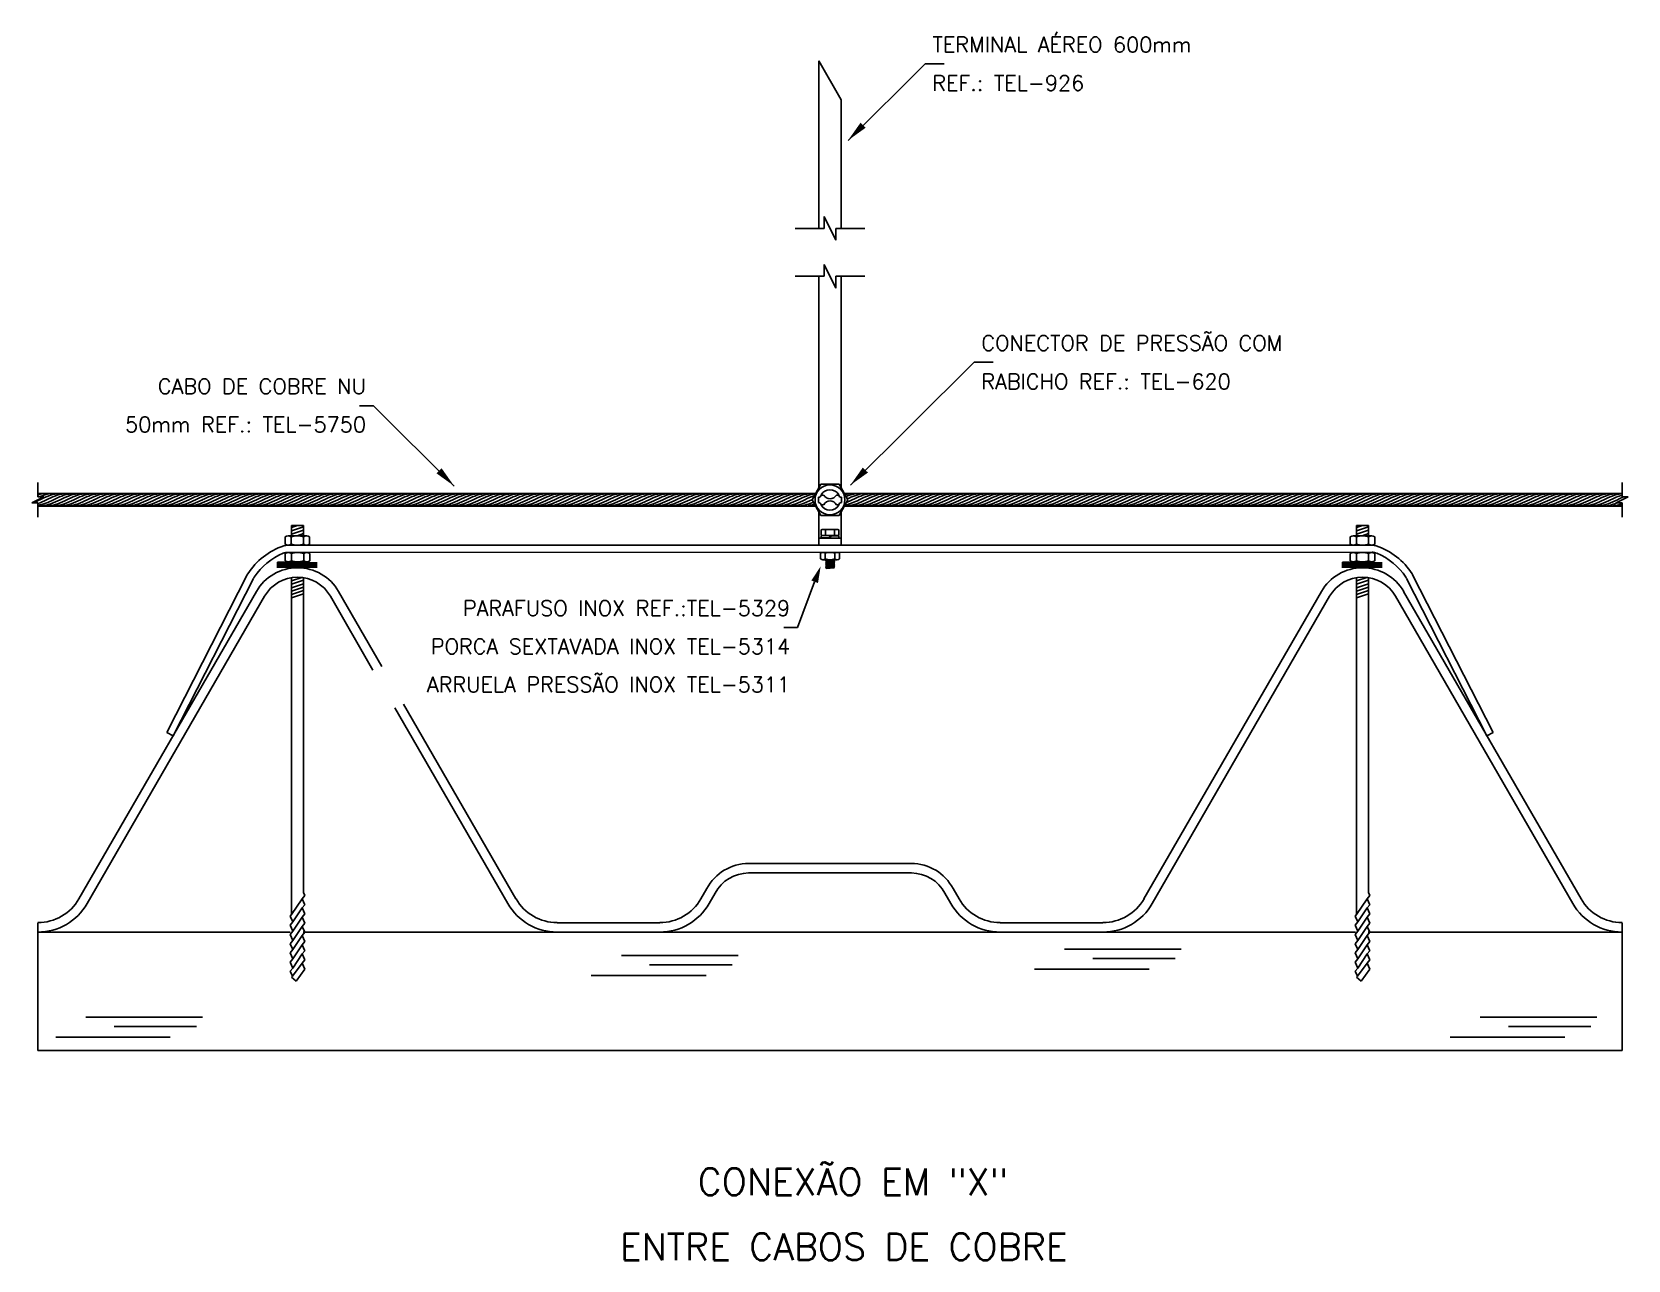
# Model space of a CAD drawing. Header units: millimetres. Extents: x -6349 to -6328.1, y -4756.5 to -4740.4.
import ezdxf
from ezdxf.enums import TextEntityAlignment as Align

# ---------------------------------------------------------------- set-up
doc = ezdxf.new("R2010")
doc.units = ezdxf.units.MM
doc.header["$LTSCALE"] = 10
doc.layers.add('Termotécnica', color=7, linetype='Continuous')
doc.styles.add('r140', font='romans.shx')
doc.styles.add('r80', font='romans.shx')

msp = doc.modelspace()

# ---------------------------------------------------------------- linework, layer by layer
at = {"layer": 'Termotécnica', "color": 3}
for p, q in [((-6338.741, -4742.939), (-6338.741, -4740.743)), ((-6338.741, -4740.743), (-6338.447, -4741.253)), ((-6338.447, -4742.939), (-6338.447, -4741.253)), ((-6338.741, -4746.336), (-6338.741, -4743.565)), ((-6338.447, -4746.336), (-6338.447, -4743.565)), ((-6338.741, -4747.09), (-6338.741, -4746.654)), ((-6338.447, -4747.09), (-6338.447, -4746.654)), ((-6338.447, -4746.997), (-6338.741, -4746.997)), ((-6331.488, -4747.09), (-6345.7, -4747.09)), ((-6331.493, -4747.182), (-6345.697, -4747.183)), ((-6347.281, -4749.542), (-6346.226, -4747.477)), ((-6347.199, -4749.585), (-6346.146, -4747.524)), ((-6329.989, -4749.585), (-6331.042, -4747.524)), ((-6329.906, -4749.542), (-6330.962, -4747.477)), ((-6347.281, -4749.542), (-6347.199, -4749.585)), ((-6329.906, -4749.542), (-6329.989, -4749.585))]:
    msp.add_line(p, q, dxfattribs=at)
at = {"layer": 'Termotécnica', "color": 2, "ltscale": 30}
for p, q in [((-6338.358, -4741.786), (-6337.349, -4740.782)), ((-6338.327, -4746.303), (-6336.707, -4744.692)), ((-6343.517, -4746.314), (-6344.575, -4745.262)), ((-6338.795, -4747.568), (-6339.019, -4748.168))]:
    msp.add_line(p, q, dxfattribs=at)
at = {"layer": 'Termotécnica', "color": 2}
for p, q in [((-6337.099, -4740.782), (-6337.349, -4740.782)), ((-6336.457, -4744.692), (-6336.707, -4744.692)), ((-6344.575, -4745.262), (-6344.755, -4745.262)), ((-6338.782, -4746.412), (-6348.97, -4746.412)), ((-6338.783, -4746.576), (-6348.97, -4746.576)), ((-6328.218, -4746.412), (-6338.406, -4746.412)), ((-6328.218, -4746.576), (-6338.405, -4746.576)), ((-6345.73, -4746.981), (-6345.73, -4747.075)), ((-6345.69, -4746.966), (-6345.448, -4746.966)), ((-6345.65, -4746.981), (-6345.65, -4747.075)), ((-6345.647, -4746.83), (-6345.647, -4746.966)), ((-6345.647, -4746.83), (-6345.492, -4746.83)), ((-6345.492, -4746.83), (-6345.492, -4746.966)), ((-6345.49, -4746.981), (-6345.49, -4747.075)), ((-6345.41, -4746.981), (-6345.41, -4747.075)), ((-6338.656, -4746.964), (-6338.656, -4746.962)), ((-6338.656, -4746.997), (-6338.656, -4746.991)), ((-6338.532, -4746.968), (-6338.532, -4746.962)), ((-6338.532, -4746.997), (-6338.532, -4746.995)), ((-6331.779, -4746.981), (-6331.779, -4747.075)), ((-6331.739, -4746.966), (-6331.498, -4746.966)), ((-6331.699, -4746.981), (-6331.699, -4747.075)), ((-6331.696, -4746.83), (-6331.541, -4746.83)), ((-6331.696, -4746.83), (-6331.696, -4746.966)), ((-6331.541, -4746.83), (-6331.541, -4746.966)), ((-6331.539, -4746.981), (-6331.539, -4747.075)), ((-6331.459, -4746.981), (-6331.459, -4747.075)), ((-6345.729, -4747.199), (-6345.729, -4747.293)), ((-6345.45, -4747.09), (-6345.69, -4747.09)), ((-6345.448, -4747.184), (-6345.69, -4747.184)), ((-6345.649, -4747.199), (-6345.649, -4747.293)), ((-6345.488, -4747.199), (-6345.488, -4747.293)), ((-6345.408, -4747.199), (-6345.408, -4747.293)), ((-6338.717, -4747.195), (-6338.717, -4747.267)), ((-6338.5, -4747.183), (-6338.687, -4747.183)), ((-6338.655, -4747.195), (-6338.655, -4747.267)), ((-6338.531, -4747.195), (-6338.531, -4747.267)), ((-6338.469, -4747.195), (-6338.469, -4747.267)), ((-6331.779, -4747.199), (-6331.779, -4747.293)), ((-6331.499, -4747.09), (-6331.739, -4747.09)), ((-6331.739, -4747.184), (-6331.498, -4747.184)), ((-6331.699, -4747.199), (-6331.699, -4747.293)), ((-6331.539, -4747.199), (-6331.539, -4747.293)), ((-6331.459, -4747.199), (-6331.459, -4747.293)), ((-6345.831, -4747.31), (-6345.831, -4747.387)), ((-6345.66, -4747.31), (-6345.831, -4747.31)), ((-6345.689, -4747.308), (-6345.448, -4747.308)), ((-6345.461, -4747.31), (-6345.676, -4747.31)), ((-6345.319, -4747.31), (-6345.319, -4747.387)), ((-6338.686, -4747.279), (-6338.5, -4747.279)), ((-6338.654, -4747.285), (-6338.645, -4747.28)), ((-6338.654, -4747.285), (-6338.596, -4747.28)), ((-6338.636, -4747.292), (-6338.654, -4747.285)), ((-6338.654, -4747.303), (-6338.636, -4747.292)), ((-6338.654, -4747.303), (-6338.53, -4747.292)), ((-6338.636, -4747.31), (-6338.654, -4747.303)), ((-6338.654, -4747.32), (-6338.636, -4747.31)), ((-6338.654, -4747.32), (-6338.53, -4747.31)), ((-6338.636, -4747.328), (-6338.654, -4747.32)), ((-6338.654, -4747.338), (-6338.53, -4747.327)), ((-6338.654, -4747.338), (-6338.636, -4747.328)), ((-6338.636, -4747.345), (-6338.654, -4747.338)), ((-6338.654, -4747.356), (-6338.636, -4747.345)), ((-6338.654, -4747.356), (-6338.53, -4747.345)), ((-6338.636, -4747.363), (-6338.654, -4747.356)), ((-6338.654, -4747.373), (-6338.636, -4747.363)), ((-6338.654, -4747.373), (-6338.53, -4747.363)), ((-6338.639, -4747.379), (-6338.654, -4747.373)), ((-6338.65, -4747.391), (-6338.639, -4747.379)), ((-6338.65, -4747.391), (-6338.534, -4747.381)), ((-6338.645, -4747.395), (-6338.65, -4747.391)), ((-6338.548, -4747.285), (-6338.539, -4747.28)), ((-6338.53, -4747.292), (-6338.548, -4747.285)), ((-6338.548, -4747.302), (-6338.53, -4747.292)), ((-6338.53, -4747.31), (-6338.548, -4747.302)), ((-6338.548, -4747.32), (-6338.53, -4747.31)), ((-6338.53, -4747.327), (-6338.548, -4747.32)), ((-6338.548, -4747.338), (-6338.53, -4747.327)), ((-6338.53, -4747.345), (-6338.548, -4747.338)), ((-6338.548, -4747.355), (-6338.53, -4747.345)), ((-6338.53, -4747.363), (-6338.548, -4747.355)), ((-6338.545, -4747.371), (-6338.53, -4747.363)), ((-6338.534, -4747.381), (-6338.545, -4747.371)), ((-6338.53, -4747.327), (-6338.539, -4747.324)), ((-6338.539, -4747.332), (-6338.53, -4747.327)), ((-6338.539, -4747.385), (-6338.534, -4747.381)), ((-6331.709, -4747.31), (-6331.88, -4747.31)), ((-6331.88, -4747.31), (-6331.88, -4747.387)), ((-6331.499, -4747.308), (-6331.739, -4747.308)), ((-6331.726, -4747.31), (-6331.511, -4747.31)), ((-6331.368, -4747.31), (-6331.368, -4747.387)), ((-6345.647, -4747.514), (-6345.647, -4751.926)), ((-6345.492, -4747.514), (-6345.492, -4751.64)), ((-6331.696, -4747.514), (-6331.696, -4751.926)), ((-6331.541, -4747.514), (-6331.541, -4751.64)), ((-6348.432, -4751.722), (-6346.108, -4747.697)), ((-6348.324, -4751.784), (-6346, -4747.759)), ((-6344.58, -4748.726), (-6345.138, -4747.759)), ((-6344.463, -4748.679), (-6345.03, -4747.697)), ((-6334.481, -4751.722), (-6332.157, -4747.697)), ((-6334.373, -4751.784), (-6332.05, -4747.759)), ((-6328.864, -4751.784), (-6331.187, -4747.759)), ((-6328.756, -4751.722), (-6331.08, -4747.697)), ((-6339.019, -4748.168), (-6339.2, -4748.168)), ((-6342.814, -4751.784), (-6344.295, -4749.219)), ((-6342.707, -4751.722), (-6344.179, -4749.172)), ((-6339.66, -4751.259), (-6337.528, -4751.259)), ((-6339.66, -4751.383), (-6337.528, -4751.383)), ((-6340.284, -4751.722), (-6340.206, -4751.587)), ((-6336.903, -4751.722), (-6336.981, -4751.587)), ((-6345.474, -4751.679), (-6345.509, -4751.721)), ((-6345.509, -4751.721), (-6345.474, -4751.8)), ((-6345.474, -4751.8), (-6345.509, -4751.842)), ((-6345.492, -4751.64), (-6345.474, -4751.679)), ((-6340.177, -4751.784), (-6340.098, -4751.647)), ((-6337.011, -4751.784), (-6337.09, -4751.647)), ((-6331.523, -4751.679), (-6331.558, -4751.721)), ((-6331.558, -4751.721), (-6331.523, -4751.8)), ((-6331.523, -4751.8), (-6331.558, -4751.842)), ((-6331.541, -4751.64), (-6331.523, -4751.679)), ((-6348.97, -4752.035), (-6348.97, -4753.709)), ((-6345.665, -4751.948), (-6345.647, -4751.926)), ((-6345.665, -4751.948), (-6345.63, -4752.026)), ((-6345.63, -4752.026), (-6345.665, -4752.068)), ((-6345.509, -4751.842), (-6345.474, -4751.92)), ((-6345.474, -4751.92), (-6345.509, -4751.962)), ((-6345.509, -4751.962), (-6345.474, -4752.041)), ((-6345.474, -4752.041), (-6345.509, -4752.083)), ((-6342.168, -4752.035), (-6340.823, -4752.035)), ((-6335.019, -4752.035), (-6336.365, -4752.035)), ((-6331.714, -4751.948), (-6331.696, -4751.926)), ((-6331.714, -4751.948), (-6331.679, -4752.026)), ((-6331.679, -4752.026), (-6331.714, -4752.068)), ((-6331.558, -4751.842), (-6331.523, -4751.92)), ((-6331.523, -4751.92), (-6331.558, -4751.962)), ((-6331.558, -4751.962), (-6331.523, -4752.041)), ((-6331.523, -4752.041), (-6331.558, -4752.083)), ((-6328.218, -4752.035), (-6328.218, -4753.709)), ((-6348.97, -4752.159), (-6345.663, -4752.159)), ((-6345.665, -4752.068), (-6345.63, -4752.146)), ((-6345.665, -4752.189), (-6345.629, -4752.146)), ((-6345.665, -4752.189), (-6345.63, -4752.268)), ((-6345.509, -4752.083), (-6345.474, -4752.161)), ((-6345.474, -4752.161), (-6345.509, -4752.203)), ((-6345.509, -4752.203), (-6345.474, -4752.282)), ((-6345.495, -4752.159), (-6331.712, -4752.159)), ((-6342.168, -4752.159), (-6340.823, -4752.159)), ((-6335.019, -4752.159), (-6336.365, -4752.159)), ((-6331.714, -4752.068), (-6331.679, -4752.146)), ((-6331.714, -4752.189), (-6331.678, -4752.146)), ((-6331.714, -4752.189), (-6331.679, -4752.268)), ((-6331.558, -4752.083), (-6331.523, -4752.161)), ((-6331.523, -4752.161), (-6331.558, -4752.203)), ((-6331.558, -4752.203), (-6331.523, -4752.282)), ((-6331.544, -4752.159), (-6328.218, -4752.159)), ((-6345.63, -4752.268), (-6345.665, -4752.31)), ((-6345.665, -4752.31), (-6345.63, -4752.388)), ((-6345.63, -4752.388), (-6345.665, -4752.43)), ((-6345.665, -4752.43), (-6345.63, -4752.509)), ((-6345.474, -4752.282), (-6345.509, -4752.324)), ((-6345.509, -4752.324), (-6345.474, -4752.403)), ((-6345.474, -4752.403), (-6345.509, -4752.445)), ((-6345.509, -4752.445), (-6345.474, -4752.523)), ((-6331.679, -4752.268), (-6331.714, -4752.31)), ((-6331.714, -4752.31), (-6331.679, -4752.388)), ((-6331.679, -4752.388), (-6331.714, -4752.43)), ((-6331.714, -4752.43), (-6331.679, -4752.509)), ((-6331.523, -4752.282), (-6331.558, -4752.324)), ((-6331.558, -4752.324), (-6331.523, -4752.403)), ((-6331.523, -4752.403), (-6331.558, -4752.445)), ((-6331.558, -4752.445), (-6331.523, -4752.523)), ((-6345.63, -4752.509), (-6345.665, -4752.551)), ((-6345.665, -4752.551), (-6345.63, -4752.629)), ((-6345.63, -4752.629), (-6345.665, -4752.671)), ((-6345.665, -4752.671), (-6345.636, -4752.737)), ((-6345.587, -4752.8), (-6345.473, -4752.645)), ((-6345.474, -4752.523), (-6345.509, -4752.565)), ((-6345.509, -4752.565), (-6345.473, -4752.645)), ((-6331.679, -4752.509), (-6331.714, -4752.551)), ((-6331.714, -4752.551), (-6331.679, -4752.629)), ((-6331.679, -4752.629), (-6331.714, -4752.671)), ((-6331.714, -4752.671), (-6331.685, -4752.737)), ((-6331.636, -4752.8), (-6331.523, -4752.645)), ((-6331.523, -4752.523), (-6331.558, -4752.565)), ((-6331.558, -4752.565), (-6331.523, -4752.645)), ((-6345.647, -4752.75), (-6345.636, -4752.737)), ((-6345.647, -4752.75), (-6345.587, -4752.8)), ((-6331.696, -4752.75), (-6331.685, -4752.737)), ((-6331.696, -4752.75), (-6331.636, -4752.8)), ((-6348.97, -4753.709), (-6328.218, -4753.709))]:
    msp.add_line(p, q, dxfattribs=at)
at = {"layer": 'Termotécnica', "color": 1}
for p, q in [((-6338.671, -4742.939), (-6338.671, -4742.784)), ((-6338.671, -4742.784), (-6338.516, -4743.094)), ((-6338.671, -4742.939), (-6339.049, -4742.939)), ((-6338.516, -4742.939), (-6338.139, -4742.939)), ((-6338.516, -4743.094), (-6338.516, -4742.939)), ((-6338.671, -4743.41), (-6338.516, -4743.72)), ((-6338.671, -4743.565), (-6338.671, -4743.41)), ((-6338.671, -4743.565), (-6339.049, -4743.565)), ((-6338.516, -4743.72), (-6338.516, -4743.565)), ((-6338.516, -4743.565), (-6338.139, -4743.565)), ((-6348.97, -4746.456), (-6348.97, -4746.267)), ((-6338.826, -4746.496), (-6338.715, -4746.288)), ((-6338.594, -4746.288), (-6338.715, -4746.288)), ((-6338.594, -4746.288), (-6338.472, -4746.288)), ((-6338.472, -4746.288), (-6338.361, -4746.496)), ((-6328.218, -4746.456), (-6328.218, -4746.267)), ((-6349.047, -4746.533), (-6348.892, -4746.456)), ((-6348.97, -4746.533), (-6349.047, -4746.533)), ((-6348.892, -4746.456), (-6348.97, -4746.456)), ((-6348.97, -4746.533), (-6348.97, -4746.722)), ((-6338.715, -4746.702), (-6338.826, -4746.496)), ((-6338.743, -4746.461), (-6338.743, -4746.531)), ((-6338.677, -4746.432), (-6338.709, -4746.432)), ((-6338.677, -4746.559), (-6338.709, -4746.559)), ((-6338.51, -4746.432), (-6338.478, -4746.432)), ((-6338.51, -4746.559), (-6338.478, -4746.559)), ((-6338.361, -4746.496), (-6338.472, -4746.702)), ((-6338.445, -4746.461), (-6338.445, -4746.531)), ((-6328.295, -4746.533), (-6328.14, -4746.456)), ((-6328.218, -4746.533), (-6328.295, -4746.533)), ((-6328.14, -4746.456), (-6328.218, -4746.456)), ((-6328.218, -4746.533), (-6328.218, -4746.722)), ((-6338.715, -4746.702), (-6338.472, -4746.702)), ((-6345.57, -4746.83), (-6345.647, -4746.856)), ((-6345.492, -4746.848), (-6345.647, -4746.901)), ((-6345.492, -4746.892), (-6345.647, -4746.945)), ((-6345.492, -4746.937), (-6345.575, -4746.966)), ((-6338.71, -4746.889), (-6338.71, -4746.957)), ((-6338.71, -4746.966), (-6338.593, -4746.962)), ((-6338.71, -4746.966), (-6338.71, -4746.993)), ((-6338.71, -4746.993), (-6338.602, -4746.989)), ((-6338.71, -4746.993), (-6338.592, -4746.993)), ((-6338.685, -4746.883), (-6338.604, -4746.883)), ((-6338.685, -4746.962), (-6338.604, -4746.962)), ((-6338.652, -4746.889), (-6338.652, -4746.957)), ((-6338.602, -4746.989), (-6338.593, -4746.962)), ((-6338.476, -4746.966), (-6338.595, -4746.966)), ((-6338.584, -4746.97), (-6338.593, -4746.996)), ((-6338.476, -4746.993), (-6338.593, -4746.996)), ((-6338.513, -4746.883), (-6338.584, -4746.883)), ((-6338.513, -4746.962), (-6338.584, -4746.962)), ((-6338.476, -4746.966), (-6338.584, -4746.97)), ((-6338.536, -4746.889), (-6338.536, -4746.957)), ((-6338.478, -4746.889), (-6338.478, -4746.957)), ((-6338.476, -4746.966), (-6338.476, -4746.993)), ((-6331.619, -4746.83), (-6331.696, -4746.856)), ((-6331.541, -4746.848), (-6331.696, -4746.901)), ((-6331.541, -4746.892), (-6331.696, -4746.945)), ((-6331.541, -4746.937), (-6331.625, -4746.966)), ((-6338.645, -4747.395), (-6338.539, -4747.385)), ((-6338.639, -4747.379), (-6338.545, -4747.371)), ((-6338.636, -4747.292), (-6338.548, -4747.285)), ((-6338.636, -4747.31), (-6338.548, -4747.302)), ((-6338.636, -4747.328), (-6338.548, -4747.32)), ((-6338.636, -4747.345), (-6338.548, -4747.338)), ((-6338.636, -4747.363), (-6338.548, -4747.355)), ((-6345.513, -4747.511), (-6345.647, -4747.557)), ((-6345.492, -4747.549), (-6345.647, -4747.602)), ((-6345.492, -4747.594), (-6345.647, -4747.647)), ((-6345.492, -4747.638), (-6345.647, -4747.691)), ((-6331.562, -4747.511), (-6331.696, -4747.557)), ((-6331.541, -4747.549), (-6331.696, -4747.602)), ((-6331.541, -4747.594), (-6331.696, -4747.647)), ((-6331.541, -4747.638), (-6331.696, -4747.691)), ((-6345.492, -4747.683), (-6345.647, -4747.736)), ((-6345.492, -4747.728), (-6345.647, -4747.781)), ((-6331.541, -4747.683), (-6331.696, -4747.736)), ((-6331.541, -4747.728), (-6331.696, -4747.781)), ((-6345.647, -4751.926), (-6345.509, -4751.721)), ((-6331.696, -4751.926), (-6331.558, -4751.721)), ((-6345.63, -4752.026), (-6345.509, -4751.842)), ((-6345.63, -4752.146), (-6345.509, -4751.962)), ((-6331.679, -4752.026), (-6331.558, -4751.842)), ((-6331.679, -4752.146), (-6331.558, -4751.962)), ((-6345.63, -4752.268), (-6345.509, -4752.083)), ((-6345.63, -4752.388), (-6345.509, -4752.203)), ((-6331.679, -4752.268), (-6331.558, -4752.083)), ((-6331.679, -4752.388), (-6331.558, -4752.203)), ((-6345.63, -4752.509), (-6345.509, -4752.324)), ((-6345.63, -4752.629), (-6345.509, -4752.445)), ((-6341.325, -4752.464), (-6339.797, -4752.464)), ((-6335.52, -4752.38), (-6333.992, -4752.38)), ((-6331.679, -4752.509), (-6331.558, -4752.324)), ((-6331.679, -4752.629), (-6331.558, -4752.445)), ((-6345.636, -4752.737), (-6345.509, -4752.565)), ((-6340.956, -4752.588), (-6339.876, -4752.588)), ((-6335.915, -4752.643), (-6334.413, -4752.643)), ((-6335.151, -4752.504), (-6334.071, -4752.504)), ((-6331.685, -4752.737), (-6331.558, -4752.565)), ((-6341.72, -4752.727), (-6340.218, -4752.727)), ((-6348.341, -4753.272), (-6346.813, -4753.272)), ((-6330.077, -4753.272), (-6328.549, -4753.272)), ((-6347.972, -4753.396), (-6346.892, -4753.396)), ((-6329.708, -4753.396), (-6328.628, -4753.396)), ((-6348.736, -4753.535), (-6347.235, -4753.535)), ((-6330.472, -4753.535), (-6328.97, -4753.535))]:
    msp.add_line(p, q, dxfattribs=at)
msp.add_circle((-6338.594, -4746.495), 0.196, dxfattribs=at)
for centre, radius, start, end in [((-6338.594, -4746.496), 0.134, 30.1149, 149.8851), ((-6349.304, -4745.824), 0.761, 291.224, 298.2103), ((-6348.689, -4747.332), 0.943, 102.6958, 107.3273), ((-6349.126, -4745.824), 0.761, 281.8751, 298.2103), ((-6349.215, -4745.824), 0.761, 288.8075, 298.2103), ((-6348.6, -4747.332), 0.943, 102.6958, 111.6163), ((-6348.512, -4747.332), 0.943, 102.6958, 117.3042), ((-6349.038, -4745.824), 0.761, 278.4803, 298.2103), ((-6348.423, -4747.332), 0.943, 102.6958, 117.3042), ((-6348.949, -4745.824), 0.761, 278.4803, 298.2103), ((-6348.334, -4747.332), 0.943, 102.6958, 117.3042), ((-6348.86, -4745.824), 0.761, 278.4803, 298.2103), ((-6348.246, -4747.332), 0.943, 102.6958, 117.3042), ((-6348.772, -4745.824), 0.761, 278.4803, 298.2103), ((-6348.157, -4747.332), 0.943, 102.6958, 117.3042), ((-6348.683, -4745.824), 0.761, 278.4803, 298.2103), ((-6348.068, -4747.332), 0.943, 102.6958, 117.3042), ((-6348.594, -4745.824), 0.761, 278.4803, 298.2103), ((-6347.98, -4747.332), 0.943, 102.6958, 117.3042), ((-6348.506, -4745.824), 0.761, 278.4803, 298.2103), ((-6347.891, -4747.332), 0.943, 102.6958, 117.3042), ((-6348.417, -4745.824), 0.761, 278.4803, 298.2103), ((-6347.802, -4747.332), 0.943, 102.6958, 117.3042), ((-6348.328, -4745.824), 0.761, 278.4803, 298.2103), ((-6347.714, -4747.332), 0.943, 102.6958, 117.3042), ((-6348.24, -4745.824), 0.761, 278.4803, 298.2103), ((-6347.625, -4747.332), 0.943, 102.6958, 117.3042), ((-6348.151, -4745.824), 0.761, 278.4803, 298.2103), ((-6347.536, -4747.332), 0.943, 102.6958, 117.3042), ((-6348.062, -4745.824), 0.761, 278.4803, 298.2103), ((-6347.447, -4747.332), 0.943, 102.6958, 117.3042), ((-6347.974, -4745.824), 0.761, 278.4803, 298.2103), ((-6347.359, -4747.332), 0.943, 102.6958, 117.3042), ((-6347.885, -4745.824), 0.761, 278.4803, 298.2103), ((-6347.27, -4747.332), 0.943, 102.6958, 117.3042), ((-6347.796, -4745.824), 0.761, 278.4803, 298.2103), ((-6347.181, -4747.332), 0.943, 102.6958, 117.3042), ((-6347.707, -4745.824), 0.761, 278.4803, 298.2103), ((-6347.093, -4747.332), 0.943, 102.6958, 117.3042), ((-6347.619, -4745.824), 0.761, 278.4803, 298.2103), ((-6347.004, -4747.332), 0.943, 102.6958, 117.3042), ((-6347.53, -4745.824), 0.761, 278.4803, 298.2103), ((-6346.915, -4747.332), 0.943, 102.6958, 117.3042), ((-6347.441, -4745.824), 0.761, 278.4803, 298.2103), ((-6346.827, -4747.332), 0.943, 102.6958, 117.3042), ((-6347.353, -4745.824), 0.761, 278.4803, 298.2103), ((-6346.738, -4747.332), 0.943, 102.6958, 117.3042), ((-6347.264, -4745.824), 0.761, 278.4803, 298.2103), ((-6346.649, -4747.332), 0.943, 102.6958, 117.3042), ((-6347.175, -4745.824), 0.761, 278.4803, 298.2103), ((-6346.561, -4747.332), 0.943, 102.6958, 117.3042), ((-6347.087, -4745.824), 0.761, 278.4803, 298.2103), ((-6346.472, -4747.332), 0.943, 102.6958, 117.3042), ((-6346.998, -4745.824), 0.761, 278.4803, 298.2103), ((-6346.383, -4747.332), 0.943, 102.6958, 117.3042), ((-6346.909, -4745.824), 0.761, 278.4803, 298.2103), ((-6346.295, -4747.332), 0.943, 102.6958, 117.3042), ((-6346.821, -4745.824), 0.761, 278.4803, 298.2103), ((-6346.206, -4747.332), 0.943, 102.6958, 117.3042), ((-6346.732, -4745.824), 0.761, 278.4803, 298.2103), ((-6346.117, -4747.332), 0.943, 102.6958, 117.3042), ((-6346.643, -4745.824), 0.761, 278.4803, 298.2103), ((-6346.028, -4747.332), 0.943, 102.6958, 117.3042), ((-6346.555, -4745.824), 0.761, 278.4803, 298.2103), ((-6345.94, -4747.332), 0.943, 102.6958, 117.3042), ((-6346.466, -4745.824), 0.761, 278.4803, 298.2103), ((-6345.851, -4747.332), 0.943, 102.6958, 117.3042), ((-6346.377, -4745.824), 0.761, 278.4803, 298.2103), ((-6345.762, -4747.332), 0.943, 102.6958, 117.3042), ((-6346.288, -4745.824), 0.761, 278.4803, 298.2103), ((-6345.674, -4747.332), 0.943, 102.6958, 117.3042), ((-6346.2, -4745.824), 0.761, 278.4803, 298.2103), ((-6345.585, -4747.332), 0.943, 102.6958, 117.3042), ((-6346.111, -4745.824), 0.761, 278.4803, 298.2103), ((-6345.496, -4747.332), 0.943, 102.6958, 117.3042), ((-6346.022, -4745.824), 0.761, 278.4803, 298.2103), ((-6345.408, -4747.332), 0.943, 102.6958, 117.3042), ((-6345.934, -4745.824), 0.761, 278.4803, 298.2103), ((-6345.319, -4747.332), 0.943, 102.6958, 117.3042), ((-6345.845, -4745.824), 0.761, 278.4803, 298.2103), ((-6345.23, -4747.332), 0.943, 102.6958, 117.3042), ((-6345.756, -4745.824), 0.761, 278.4803, 298.2103), ((-6345.142, -4747.332), 0.943, 102.6958, 117.3042), ((-6345.668, -4745.824), 0.761, 278.4803, 298.2103), ((-6345.053, -4747.332), 0.943, 102.6958, 117.3042), ((-6345.579, -4745.824), 0.761, 278.4803, 298.2103), ((-6344.964, -4747.332), 0.943, 102.6958, 117.3042), ((-6345.49, -4745.824), 0.761, 278.4803, 298.2103), ((-6344.876, -4747.332), 0.943, 102.6958, 117.3042), ((-6345.402, -4745.824), 0.761, 278.4803, 298.2103), ((-6344.787, -4747.332), 0.943, 102.6958, 117.3042), ((-6345.313, -4745.824), 0.761, 278.4803, 298.2103), ((-6344.698, -4747.332), 0.943, 102.6958, 117.3042), ((-6345.224, -4745.824), 0.761, 278.4803, 298.2103), ((-6344.609, -4747.332), 0.943, 102.6958, 117.3042), ((-6345.136, -4745.824), 0.761, 278.4803, 298.2103), ((-6344.521, -4747.332), 0.943, 102.6958, 117.3042), ((-6345.047, -4745.824), 0.761, 278.4803, 298.2103), ((-6344.432, -4747.332), 0.943, 102.6958, 117.3042), ((-6344.958, -4745.824), 0.761, 278.4803, 298.2103), ((-6344.343, -4747.332), 0.943, 102.6958, 117.3042), ((-6344.869, -4745.824), 0.761, 278.4803, 298.2103), ((-6344.255, -4747.332), 0.943, 102.6958, 117.3042), ((-6344.781, -4745.824), 0.761, 278.4803, 298.2103), ((-6344.166, -4747.332), 0.943, 102.6958, 117.3042), ((-6344.692, -4745.824), 0.761, 278.4803, 298.2103), ((-6344.077, -4747.332), 0.943, 102.6958, 117.3042), ((-6344.603, -4745.824), 0.761, 278.4803, 298.2103), ((-6343.989, -4747.332), 0.943, 102.6958, 117.3042), ((-6344.515, -4745.824), 0.761, 278.4803, 298.2103), ((-6343.9, -4747.332), 0.943, 102.6958, 117.3042), ((-6344.426, -4745.824), 0.761, 278.4803, 298.2103), ((-6343.811, -4747.332), 0.943, 102.6958, 117.3042), ((-6344.337, -4745.824), 0.761, 278.4803, 298.2103), ((-6343.723, -4747.332), 0.943, 102.6958, 117.3042), ((-6344.249, -4745.824), 0.761, 278.4803, 298.2103), ((-6343.634, -4747.332), 0.943, 102.6958, 117.3042), ((-6344.16, -4745.824), 0.761, 278.4803, 298.2103), ((-6343.545, -4747.332), 0.943, 102.6958, 117.3042), ((-6344.071, -4745.824), 0.761, 278.4803, 298.2103), ((-6343.457, -4747.332), 0.943, 102.6958, 117.3042), ((-6343.983, -4745.824), 0.761, 278.4803, 298.2103), ((-6343.368, -4747.332), 0.943, 102.6958, 117.3042), ((-6343.894, -4745.824), 0.761, 278.4803, 298.2103), ((-6343.279, -4747.332), 0.943, 102.6958, 117.3042), ((-6343.805, -4745.824), 0.761, 278.4803, 298.2103), ((-6343.19, -4747.332), 0.943, 102.6958, 117.3042), ((-6343.717, -4745.824), 0.761, 278.4803, 298.2103), ((-6343.102, -4747.332), 0.943, 102.6958, 117.3042), ((-6343.628, -4745.824), 0.761, 278.4803, 298.2103), ((-6343.013, -4747.332), 0.943, 102.6958, 117.3042), ((-6343.539, -4745.824), 0.761, 278.4803, 298.2103), ((-6342.924, -4747.332), 0.943, 102.6958, 117.3042), ((-6343.45, -4745.824), 0.761, 278.4803, 298.2103), ((-6342.836, -4747.332), 0.943, 102.6958, 117.3042), ((-6343.362, -4745.824), 0.761, 278.4803, 298.2103), ((-6342.747, -4747.332), 0.943, 102.6958, 117.3042), ((-6343.273, -4745.824), 0.761, 278.4803, 298.2103), ((-6342.658, -4747.332), 0.943, 102.6958, 117.3042), ((-6343.184, -4745.824), 0.761, 278.4803, 298.2103), ((-6342.57, -4747.332), 0.943, 102.6958, 117.3042), ((-6343.096, -4745.824), 0.761, 278.4803, 298.2103), ((-6342.481, -4747.332), 0.943, 102.6958, 117.3042), ((-6343.007, -4745.824), 0.761, 278.4803, 298.2103), ((-6342.392, -4747.332), 0.943, 102.6958, 117.3042), ((-6342.918, -4745.824), 0.761, 278.4803, 298.2103), ((-6342.304, -4747.332), 0.943, 102.6958, 117.3042), ((-6342.83, -4745.824), 0.761, 278.4803, 298.2103), ((-6342.215, -4747.332), 0.943, 102.6958, 117.3042), ((-6342.741, -4745.824), 0.761, 278.4803, 298.2103), ((-6342.126, -4747.332), 0.943, 102.6958, 117.3042), ((-6342.652, -4745.824), 0.761, 278.4803, 298.2103), ((-6342.037, -4747.332), 0.943, 102.6958, 117.3042), ((-6342.564, -4745.824), 0.761, 278.4803, 298.2103), ((-6341.949, -4747.332), 0.943, 102.6958, 117.3042), ((-6342.475, -4745.824), 0.761, 278.4803, 298.2103), ((-6341.86, -4747.332), 0.943, 102.6958, 117.3042), ((-6342.386, -4745.824), 0.761, 278.4803, 298.2103), ((-6341.771, -4747.332), 0.943, 102.6958, 117.3042), ((-6342.298, -4745.824), 0.761, 278.4803, 298.2103), ((-6341.683, -4747.332), 0.943, 102.6958, 117.3042), ((-6342.209, -4745.824), 0.761, 278.4803, 298.2103), ((-6341.594, -4747.332), 0.943, 102.6958, 117.3042), ((-6342.12, -4745.824), 0.761, 278.4803, 298.2103), ((-6341.505, -4747.332), 0.943, 102.6958, 117.3042), ((-6342.031, -4745.824), 0.761, 278.4803, 298.2103), ((-6341.417, -4747.332), 0.943, 102.6958, 117.3042), ((-6341.943, -4745.824), 0.761, 278.4803, 298.2103), ((-6341.328, -4747.332), 0.943, 102.6958, 117.3042), ((-6341.854, -4745.824), 0.761, 278.4803, 298.2103), ((-6341.239, -4747.332), 0.943, 102.6958, 117.3042), ((-6341.765, -4745.824), 0.761, 278.4803, 298.2103), ((-6341.151, -4747.332), 0.943, 102.6958, 117.3042), ((-6341.677, -4745.824), 0.761, 278.4803, 298.2103), ((-6341.062, -4747.332), 0.943, 102.6958, 117.3042), ((-6341.588, -4745.824), 0.761, 278.4803, 298.2103), ((-6340.973, -4747.332), 0.943, 102.6958, 117.3042), ((-6341.499, -4745.824), 0.761, 278.4803, 298.2103), ((-6340.885, -4747.332), 0.943, 102.6958, 117.3042), ((-6341.411, -4745.824), 0.761, 278.4803, 298.2103), ((-6340.796, -4747.332), 0.943, 102.6958, 117.3042), ((-6341.322, -4745.824), 0.761, 278.4803, 298.2103), ((-6340.707, -4747.332), 0.943, 102.6958, 117.3042), ((-6341.233, -4745.824), 0.761, 278.4803, 298.2103), ((-6340.618, -4747.332), 0.943, 102.6958, 117.3042), ((-6341.145, -4745.824), 0.761, 278.4803, 298.2103), ((-6340.53, -4747.332), 0.943, 102.6958, 117.3042), ((-6341.056, -4745.824), 0.761, 278.4803, 298.2103), ((-6340.441, -4747.332), 0.943, 102.6958, 117.3042), ((-6340.967, -4745.824), 0.761, 278.4803, 298.2103), ((-6340.352, -4747.332), 0.943, 102.6958, 117.3042), ((-6340.879, -4745.824), 0.761, 278.4803, 298.2103), ((-6340.264, -4747.332), 0.943, 102.6958, 117.3042), ((-6340.79, -4745.824), 0.761, 278.4803, 298.2103), ((-6340.175, -4747.332), 0.943, 102.6958, 117.3042), ((-6340.701, -4745.824), 0.761, 278.4803, 298.2103), ((-6340.086, -4747.332), 0.943, 102.6958, 117.3042), ((-6340.612, -4745.824), 0.761, 278.4803, 298.2103), ((-6339.998, -4747.332), 0.943, 102.6958, 117.3042), ((-6340.524, -4745.824), 0.761, 278.4803, 298.2103), ((-6339.909, -4747.332), 0.943, 102.6958, 117.3042), ((-6340.435, -4745.824), 0.761, 278.4803, 298.2103), ((-6339.82, -4747.332), 0.943, 102.6958, 117.3042), ((-6340.346, -4745.824), 0.761, 278.4803, 298.2103), ((-6339.732, -4747.332), 0.943, 102.6958, 117.3042), ((-6340.258, -4745.824), 0.761, 278.4803, 298.2103), ((-6339.643, -4747.332), 0.943, 102.6958, 117.3042), ((-6340.169, -4745.824), 0.761, 278.4803, 298.2103), ((-6339.554, -4747.332), 0.943, 102.6958, 117.3042), ((-6340.08, -4745.824), 0.761, 278.4803, 298.2103), ((-6339.466, -4747.332), 0.943, 102.6958, 117.3042), ((-6339.992, -4745.824), 0.761, 278.4803, 298.2103), ((-6339.377, -4747.332), 0.943, 102.6958, 117.3042), ((-6339.903, -4745.824), 0.761, 278.4803, 298.2103), ((-6339.288, -4747.332), 0.943, 102.6958, 117.3042), ((-6339.814, -4745.824), 0.761, 278.4803, 298.2103), ((-6339.199, -4747.332), 0.943, 102.6958, 117.3042), ((-6339.726, -4745.824), 0.761, 278.4803, 298.2103), ((-6339.111, -4747.332), 0.943, 102.6958, 117.3042), ((-6339.637, -4745.824), 0.761, 278.4803, 298.2103), ((-6339.022, -4747.332), 0.943, 102.6958, 117.3042), ((-6339.548, -4745.824), 0.761, 278.4803, 298.2103), ((-6338.933, -4747.332), 0.943, 102.6958, 117.3042), ((-6339.46, -4745.824), 0.761, 278.4803, 298.2103), ((-6338.845, -4747.332), 0.943, 102.6958, 117.3042), ((-6339.371, -4745.824), 0.761, 278.4803, 298.2103), ((-6338.756, -4747.332), 0.943, 102.6958, 117.3042), ((-6339.282, -4745.824), 0.761, 278.4803, 298.2103), ((-6338.667, -4747.332), 0.943, 102.6958, 117.3042), ((-6339.193, -4745.824), 0.761, 278.4803, 298.2103), ((-6338.579, -4747.332), 0.943, 102.6958, 117.3042), ((-6339.105, -4745.824), 0.761, 278.4803, 292.7806), ((-6338.49, -4747.332), 0.943, 108.9888, 117.3042), ((-6339.016, -4745.824), 0.761, 278.4803, 286.8282), ((-6338.401, -4747.332), 0.943, 116.5308, 117.3042), ((-6338.927, -4745.824), 0.761, 278.4803, 280.7474), ((-6338.741, -4746.43), 0.0315, 266.3623, 354.8021), ((-6338.741, -4746.562), 0.0315, 5.1979, 93.6377), ((-6338.594, -4746.496), 0.135, 210.8292, 329.1708), ((-6338.593, -4746.389), 0.0932, 207.6289, 332.3711), ((-6338.593, -4746.602), 0.0932, 27.6289, 152.3711), ((-6338.447, -4746.43), 0.0315, 185.1979, 273.6377), ((-6338.447, -4746.562), 0.0315, 86.3623, 174.8021), ((-6338.135, -4747.332), 0.943, 102.6958, 106.188), ((-6338.573, -4745.824), 0.761, 283.2509, 298.2103), ((-6338.047, -4747.332), 0.943, 102.6958, 111.0057), ((-6338.661, -4745.824), 0.761, 291.6888, 298.2103), ((-6338.484, -4745.824), 0.761, 278.4803, 298.2103), ((-6337.958, -4747.332), 0.943, 102.6958, 115.7728), ((-6337.869, -4747.332), 0.943, 102.6958, 117.3042), ((-6338.395, -4745.824), 0.761, 278.4803, 298.2103), ((-6337.78, -4747.332), 0.943, 102.6958, 117.3042), ((-6338.307, -4745.824), 0.761, 278.4803, 298.2103), ((-6337.692, -4747.332), 0.943, 102.6958, 117.3042), ((-6338.218, -4745.824), 0.761, 278.4803, 298.2103), ((-6337.603, -4747.332), 0.943, 102.6958, 117.3042), ((-6338.129, -4745.824), 0.761, 278.4803, 298.2103), ((-6337.514, -4747.332), 0.943, 102.6958, 117.3042), ((-6338.04, -4745.824), 0.761, 278.4803, 298.2103), ((-6337.426, -4747.332), 0.943, 102.6958, 117.3042), ((-6337.952, -4745.824), 0.761, 278.4803, 298.2103), ((-6337.337, -4747.332), 0.943, 102.6958, 117.3042), ((-6337.863, -4745.824), 0.761, 278.4803, 298.2103), ((-6337.248, -4747.332), 0.943, 102.6958, 117.3042), ((-6337.774, -4745.824), 0.761, 278.4803, 298.2103), ((-6337.16, -4747.332), 0.943, 102.6958, 117.3042), ((-6337.686, -4745.824), 0.761, 278.4803, 298.2103), ((-6337.071, -4747.332), 0.943, 102.6958, 117.3042), ((-6337.597, -4745.824), 0.761, 278.4803, 298.2103), ((-6336.982, -4747.332), 0.943, 102.6958, 117.3042), ((-6337.508, -4745.824), 0.761, 278.4803, 298.2103), ((-6336.894, -4747.332), 0.943, 102.6958, 117.3042), ((-6337.42, -4745.824), 0.761, 278.4803, 298.2103), ((-6336.805, -4747.332), 0.943, 102.6958, 117.3042), ((-6337.331, -4745.824), 0.761, 278.4803, 298.2103), ((-6336.716, -4747.332), 0.943, 102.6958, 117.3042), ((-6337.242, -4745.824), 0.761, 278.4803, 298.2103), ((-6336.628, -4747.332), 0.943, 102.6958, 117.3042), ((-6337.154, -4745.824), 0.761, 278.4803, 298.2103), ((-6336.539, -4747.332), 0.943, 102.6958, 117.3042), ((-6337.065, -4745.824), 0.761, 278.4803, 298.2103), ((-6336.45, -4747.332), 0.943, 102.6958, 117.3042), ((-6336.976, -4745.824), 0.761, 278.4803, 298.2103), ((-6336.361, -4747.332), 0.943, 102.6958, 117.3042), ((-6336.888, -4745.824), 0.761, 278.4803, 298.2103), ((-6336.273, -4747.332), 0.943, 102.6958, 117.3042), ((-6336.799, -4745.824), 0.761, 278.4803, 298.2103), ((-6336.184, -4747.332), 0.943, 102.6958, 117.3042), ((-6336.71, -4745.824), 0.761, 278.4803, 298.2103), ((-6336.095, -4747.332), 0.943, 102.6958, 117.3042), ((-6336.621, -4745.824), 0.761, 278.4803, 298.2103), ((-6336.007, -4747.332), 0.943, 102.6958, 117.3042), ((-6336.533, -4745.824), 0.761, 278.4803, 298.2103), ((-6335.918, -4747.332), 0.943, 102.6958, 117.3042), ((-6336.444, -4745.824), 0.761, 278.4803, 298.2103), ((-6335.829, -4747.332), 0.943, 102.6958, 117.3042), ((-6336.355, -4745.824), 0.761, 278.4803, 298.2103), ((-6335.741, -4747.332), 0.943, 102.6958, 117.3042), ((-6336.267, -4745.824), 0.761, 278.4803, 298.2103), ((-6335.652, -4747.332), 0.943, 102.6958, 117.3042), ((-6336.178, -4745.824), 0.761, 278.4803, 298.2103), ((-6335.563, -4747.332), 0.943, 102.6958, 117.3042), ((-6336.089, -4745.824), 0.761, 278.4803, 298.2103), ((-6335.475, -4747.332), 0.943, 102.6958, 117.3042), ((-6336.001, -4745.824), 0.761, 278.4803, 298.2103), ((-6335.386, -4747.332), 0.943, 102.6958, 117.3042), ((-6335.912, -4745.824), 0.761, 278.4803, 298.2103), ((-6335.297, -4747.332), 0.943, 102.6958, 117.3042), ((-6335.823, -4745.824), 0.761, 278.4803, 298.2103), ((-6335.209, -4747.332), 0.943, 102.6958, 117.3042), ((-6335.735, -4745.824), 0.761, 278.4803, 298.2103), ((-6335.12, -4747.332), 0.943, 102.6958, 117.3042), ((-6335.646, -4745.824), 0.761, 278.4803, 298.2103), ((-6335.031, -4747.332), 0.943, 102.6958, 117.3042), ((-6335.557, -4745.824), 0.761, 278.4803, 298.2103), ((-6334.942, -4747.332), 0.943, 102.6958, 117.3042), ((-6335.469, -4745.824), 0.761, 278.4803, 298.2103), ((-6334.854, -4747.332), 0.943, 102.6958, 117.3042), ((-6335.38, -4745.824), 0.761, 278.4803, 298.2103), ((-6334.765, -4747.332), 0.943, 102.6958, 117.3042), ((-6335.291, -4745.824), 0.761, 278.4803, 298.2103), ((-6334.676, -4747.332), 0.943, 102.6958, 117.3042), ((-6335.202, -4745.824), 0.761, 278.4803, 298.2103), ((-6334.588, -4747.332), 0.943, 102.6958, 117.3042), ((-6335.114, -4745.824), 0.761, 278.4803, 298.2103), ((-6334.499, -4747.332), 0.943, 102.6958, 117.3042), ((-6335.025, -4745.824), 0.761, 278.4803, 298.2103), ((-6334.41, -4747.332), 0.943, 102.6958, 117.3042), ((-6334.936, -4745.824), 0.761, 278.4803, 298.2103), ((-6334.322, -4747.332), 0.943, 102.6958, 117.3042), ((-6334.848, -4745.824), 0.761, 278.4803, 298.2103), ((-6334.233, -4747.332), 0.943, 102.6958, 117.3042), ((-6334.759, -4745.824), 0.761, 278.4803, 298.2103), ((-6334.144, -4747.332), 0.943, 102.6958, 117.3042), ((-6334.67, -4745.824), 0.761, 278.4803, 298.2103), ((-6334.056, -4747.332), 0.943, 102.6958, 117.3042), ((-6334.582, -4745.824), 0.761, 278.4803, 298.2103), ((-6333.967, -4747.332), 0.943, 102.6958, 117.3042), ((-6334.493, -4745.824), 0.761, 278.4803, 298.2103), ((-6333.878, -4747.332), 0.943, 102.6958, 117.3042), ((-6334.404, -4745.824), 0.761, 278.4803, 298.2103), ((-6333.79, -4747.332), 0.943, 102.6958, 117.3042), ((-6334.316, -4745.824), 0.761, 278.4803, 298.2103), ((-6333.701, -4747.332), 0.943, 102.6958, 117.3042), ((-6334.227, -4745.824), 0.761, 278.4803, 298.2103), ((-6333.612, -4747.332), 0.943, 102.6958, 117.3042), ((-6334.138, -4745.824), 0.761, 278.4803, 298.2103), ((-6333.523, -4747.332), 0.943, 102.6958, 117.3042), ((-6334.05, -4745.824), 0.761, 278.4803, 298.2103), ((-6333.435, -4747.332), 0.943, 102.6958, 117.3042), ((-6333.961, -4745.824), 0.761, 278.4803, 298.2103), ((-6333.346, -4747.332), 0.943, 102.6958, 117.3042), ((-6333.872, -4745.824), 0.761, 278.4803, 298.2103), ((-6333.257, -4747.332), 0.943, 102.6958, 117.3042), ((-6333.783, -4745.824), 0.761, 278.4803, 298.2103), ((-6333.169, -4747.332), 0.943, 102.6958, 117.3042), ((-6333.695, -4745.824), 0.761, 278.4803, 298.2103), ((-6333.08, -4747.332), 0.943, 102.6958, 117.3042), ((-6333.606, -4745.824), 0.761, 278.4803, 298.2103), ((-6332.991, -4747.332), 0.943, 102.6958, 117.3042), ((-6333.517, -4745.824), 0.761, 278.4803, 298.2103), ((-6332.903, -4747.332), 0.943, 102.6958, 117.3042), ((-6333.429, -4745.824), 0.761, 278.4803, 298.2103), ((-6332.814, -4747.332), 0.943, 102.6958, 117.3042), ((-6333.34, -4745.824), 0.761, 278.4803, 298.2103), ((-6332.725, -4747.332), 0.943, 102.6958, 117.3042), ((-6333.251, -4745.824), 0.761, 278.4803, 298.2103), ((-6332.637, -4747.332), 0.943, 102.6958, 117.3042), ((-6333.163, -4745.824), 0.761, 278.4803, 298.2103), ((-6332.548, -4747.332), 0.943, 102.6958, 117.3042), ((-6333.074, -4745.824), 0.761, 278.4803, 298.2103), ((-6332.459, -4747.332), 0.943, 102.6958, 117.3042), ((-6332.985, -4745.824), 0.761, 278.4803, 298.2103), ((-6332.371, -4747.332), 0.943, 102.6958, 117.3042), ((-6332.897, -4745.824), 0.761, 278.4803, 298.2103), ((-6332.282, -4747.332), 0.943, 102.6958, 117.3042), ((-6332.808, -4745.824), 0.761, 278.4803, 298.2103), ((-6332.193, -4747.332), 0.943, 102.6958, 117.3042), ((-6332.719, -4745.824), 0.761, 278.4803, 298.2103), ((-6332.104, -4747.332), 0.943, 102.6958, 117.3042), ((-6332.631, -4745.824), 0.761, 278.4803, 298.2103), ((-6332.016, -4747.332), 0.943, 102.6958, 117.3042), ((-6332.542, -4745.824), 0.761, 278.4803, 298.2103), ((-6331.927, -4747.332), 0.943, 102.6958, 117.3042), ((-6332.453, -4745.824), 0.761, 278.4803, 298.2103), ((-6331.838, -4747.332), 0.943, 102.6958, 117.3042), ((-6332.364, -4745.824), 0.761, 278.4803, 298.2103), ((-6331.75, -4747.332), 0.943, 102.6958, 117.3042), ((-6332.276, -4745.824), 0.761, 278.4803, 298.2103), ((-6331.661, -4747.332), 0.943, 102.6958, 117.3042), ((-6332.187, -4745.824), 0.761, 278.4803, 298.2103), ((-6331.572, -4747.332), 0.943, 102.6958, 117.3042), ((-6332.098, -4745.824), 0.761, 278.4803, 298.2103), ((-6331.484, -4747.332), 0.943, 102.6958, 117.3042), ((-6332.01, -4745.824), 0.761, 278.4803, 298.2103), ((-6331.395, -4747.332), 0.943, 102.6958, 117.3042), ((-6331.921, -4745.824), 0.761, 278.4803, 298.2103), ((-6331.306, -4747.332), 0.943, 102.6958, 117.3042), ((-6331.832, -4745.824), 0.761, 278.4803, 298.2103), ((-6331.218, -4747.332), 0.943, 102.6958, 117.3042), ((-6331.744, -4745.824), 0.761, 278.4803, 298.2103), ((-6331.129, -4747.332), 0.943, 102.6958, 117.3042), ((-6331.655, -4745.824), 0.761, 278.4803, 298.2103), ((-6331.04, -4747.332), 0.943, 102.6958, 117.3042), ((-6331.566, -4745.824), 0.761, 278.4803, 298.2103), ((-6330.951, -4747.332), 0.943, 102.6958, 117.3042), ((-6331.478, -4745.824), 0.761, 278.4803, 298.2103), ((-6330.863, -4747.332), 0.943, 102.6958, 117.3042), ((-6331.389, -4745.824), 0.761, 278.4803, 298.2103), ((-6330.774, -4747.332), 0.943, 102.6958, 117.3042), ((-6331.3, -4745.824), 0.761, 278.4803, 298.2103), ((-6330.685, -4747.332), 0.943, 102.6958, 117.3042), ((-6331.212, -4745.824), 0.761, 278.4803, 298.2103), ((-6330.597, -4747.332), 0.943, 102.6958, 117.3042), ((-6331.123, -4745.824), 0.761, 278.4803, 298.2103), ((-6330.508, -4747.332), 0.943, 102.6958, 117.3042), ((-6331.034, -4745.824), 0.761, 278.4803, 298.2103), ((-6330.419, -4747.332), 0.943, 102.6958, 117.3042), ((-6330.945, -4745.824), 0.761, 278.4803, 298.2103), ((-6330.331, -4747.332), 0.943, 102.6958, 117.3042), ((-6330.857, -4745.824), 0.761, 278.4803, 298.2103), ((-6330.242, -4747.332), 0.943, 102.6958, 117.3042), ((-6330.768, -4745.824), 0.761, 278.4803, 298.2103), ((-6330.153, -4747.332), 0.943, 102.6958, 117.3042), ((-6330.679, -4745.824), 0.761, 278.4803, 298.2103), ((-6330.065, -4747.332), 0.943, 102.6958, 117.3042), ((-6330.591, -4745.824), 0.761, 278.4803, 298.2103), ((-6329.976, -4747.332), 0.943, 102.6958, 117.3042), ((-6330.502, -4745.824), 0.761, 278.4803, 298.2103), ((-6329.887, -4747.332), 0.943, 102.6958, 117.3042), ((-6330.413, -4745.824), 0.761, 278.4803, 298.2103), ((-6329.799, -4747.332), 0.943, 102.6958, 117.3042), ((-6330.325, -4745.824), 0.761, 278.4803, 298.2103), ((-6329.71, -4747.332), 0.943, 102.6958, 117.3042), ((-6330.236, -4745.824), 0.761, 278.4803, 298.2103), ((-6329.621, -4747.332), 0.943, 102.6958, 117.3042), ((-6330.147, -4745.824), 0.761, 278.4803, 298.2103), ((-6329.532, -4747.332), 0.943, 102.6958, 117.3042), ((-6330.059, -4745.824), 0.761, 278.4803, 298.2103), ((-6329.444, -4747.332), 0.943, 102.6958, 117.3042), ((-6329.97, -4745.824), 0.761, 278.4803, 298.2103), ((-6329.355, -4747.332), 0.943, 102.6958, 117.3042), ((-6329.881, -4745.824), 0.761, 278.4803, 298.2103), ((-6329.266, -4747.332), 0.943, 102.6958, 117.3042), ((-6329.793, -4745.824), 0.761, 278.4803, 298.2103), ((-6329.178, -4747.332), 0.943, 102.6958, 117.3042), ((-6329.704, -4745.824), 0.761, 278.4803, 298.2103), ((-6329.089, -4747.332), 0.943, 102.6958, 117.3042), ((-6329.615, -4745.824), 0.761, 278.4803, 298.2103), ((-6329, -4747.332), 0.943, 102.6958, 117.3042), ((-6329.526, -4745.824), 0.761, 278.4803, 298.2103), ((-6328.912, -4747.332), 0.943, 102.6958, 117.3042), ((-6329.438, -4745.824), 0.761, 278.4803, 298.2103), ((-6328.823, -4747.332), 0.943, 102.6958, 117.3042), ((-6329.349, -4745.824), 0.761, 278.4803, 298.2103), ((-6328.734, -4747.332), 0.943, 102.6958, 117.3042), ((-6329.26, -4745.824), 0.761, 278.4803, 298.2103), ((-6328.646, -4747.332), 0.943, 102.6958, 117.3042), ((-6329.172, -4745.824), 0.761, 278.4803, 298.2103), ((-6328.557, -4747.332), 0.943, 102.6958, 117.3042), ((-6329.083, -4745.824), 0.761, 278.4803, 298.2103), ((-6328.468, -4747.332), 0.943, 102.6958, 117.3042), ((-6328.994, -4745.824), 0.761, 278.4803, 298.2103), ((-6328.38, -4747.332), 0.943, 102.6958, 117.3042), ((-6328.906, -4745.824), 0.761, 278.4803, 298.2103), ((-6328.291, -4747.332), 0.943, 102.6958, 117.3042), ((-6328.817, -4745.824), 0.761, 278.4803, 298.2103), ((-6328.202, -4747.332), 0.943, 102.6958, 117.3042), ((-6328.728, -4745.824), 0.761, 278.4803, 298.2103), ((-6328.113, -4747.332), 0.943, 102.6958, 117.3042), ((-6328.64, -4745.824), 0.761, 278.4803, 298.2103), ((-6328.025, -4747.332), 0.943, 102.6958, 117.3042), ((-6328.551, -4745.824), 0.761, 278.4803, 291.224), ((-6327.936, -4747.332), 0.943, 107.3633, 117.3042), ((-6328.462, -4745.824), 0.761, 278.4803, 288.7624), ((-6327.847, -4747.332), 0.943, 111.6163, 117.3042), ((-6328.374, -4745.824), 0.761, 278.4803, 281.8315), ((-6338.681, -4746.966), 0.0827, 69.4317, 110.5683), ((-6338.681, -4746.88), 0.0827, 249.4317, 290.5683), ((-6338.594, -4747.203), 0.32, 79.5303, 100.4697), ((-6338.594, -4746.642), 0.32, 259.5303, 280.4697), ((-6338.507, -4746.965), 0.0816, 69.1361, 110.8639), ((-6338.507, -4746.881), 0.0816, 249.1361, 290.8639)]:
    msp.add_arc(centre, radius, start, end, dxfattribs=at)
at = {"layer": 'Termotécnica', "color": 2}
for centre, radius, start, end in [((-6345.69, -4747.027), 0.0611, 49.0819, 130.9181), ((-6345.57, -4747.18), 0.215, 68.1009, 111.8991), ((-6345.45, -4747.026), 0.0598, 48.0212, 131.9788), ((-6331.739, -4747.027), 0.0611, 49.0819, 130.9181), ((-6331.619, -4747.18), 0.215, 68.1009, 111.8991), ((-6331.499, -4747.026), 0.0598, 48.0212, 131.9788), ((-6345.69, -4747.03), 0.0599, 228.0803, 311.9197), ((-6345.689, -4747.244), 0.0598, 48.0212, 131.9788), ((-6345.57, -4746.875), 0.215, 248.1009, 291.8991), ((-6345.568, -4747.399), 0.215, 68.1009, 111.8991), ((-6345.45, -4747.03), 0.0599, 228.0803, 311.9197), ((-6345.448, -4747.246), 0.0611, 49.0819, 130.9181), ((-6338.686, -4747.23), 0.0463, 48.0212, 131.9788), ((-6338.593, -4747.349), 0.166, 68.1009, 111.8991), ((-6338.5, -4747.231), 0.0473, 49.0819, 130.9181), ((-6331.739, -4747.03), 0.0599, 228.0803, 311.9197), ((-6331.739, -4747.246), 0.0611, 49.0819, 130.9181), ((-6331.619, -4746.875), 0.215, 248.1009, 291.8991), ((-6331.619, -4747.399), 0.215, 68.1009, 111.8991), ((-6331.499, -4747.03), 0.0599, 228.0803, 311.9197), ((-6331.499, -4747.244), 0.0598, 48.0212, 131.9788), ((-6345.569, -4748.004), 0.62, 29.6639, 150.3361), ((-6345.689, -4747.248), 0.0599, 228.0803, 311.9197), ((-6345.568, -4747.094), 0.215, 248.1009, 291.8991), ((-6345.448, -4747.248), 0.0599, 228.0803, 311.9197), ((-6338.686, -4747.233), 0.0464, 228.0803, 311.9197), ((-6338.593, -4747.113), 0.166, 248.1009, 291.8991), ((-6338.5, -4747.233), 0.0464, 228.0803, 311.9197), ((-6331.618, -4748.004), 0.62, 29.6639, 150.3361), ((-6331.739, -4747.248), 0.0599, 228.0803, 311.9197), ((-6331.619, -4747.094), 0.215, 248.1009, 291.8991), ((-6331.499, -4747.248), 0.0599, 228.0803, 311.9197), ((-6345.569, -4748.004), 0.496, 29.6242, 150.3758), ((-6331.618, -4748.004), 0.496, 29.6242, 150.3758), ((-6339.66, -4751.88), 0.62, 90, 151.8403), ((-6339.66, -4751.88), 0.496, 90, 152.0576), ((-6337.528, -4751.88), 0.62, 28.1597, 90), ((-6337.528, -4751.88), 0.496, 27.9424, 90), ((-6348.97, -4751.414), 0.62, 270, 330.2809), ((-6348.97, -4751.414), 0.744, 270, 330.2564), ((-6342.168, -4751.414), 0.744, 209.7436, 270), ((-6342.168, -4751.414), 0.62, 209.7191, 270), ((-6340.823, -4751.414), 0.62, 270, 330.2809), ((-6340.823, -4751.414), 0.744, 270, 330.2564), ((-6336.365, -4751.414), 0.744, 209.7436, 270), ((-6336.365, -4751.414), 0.62, 209.7191, 270), ((-6335.019, -4751.414), 0.62, 270, 330.2809), ((-6335.019, -4751.414), 0.744, 270, 330.2564), ((-6328.218, -4751.414), 0.744, 209.7436, 270), ((-6328.218, -4751.414), 0.62, 209.7191, 270)]:
    msp.add_arc(centre, radius, start, end, dxfattribs=at)
at = {"layer": 'Termotécnica', "color": 3}
for centre, radius, start, end in [((-6345.472, -4747.939), 0.885, 108.2237, 147.5773), ((-6345.424, -4747.985), 0.857, 112.8232, 146.1341), ((-6345.697, -4747.338), 0.155, 90.0043, 112.8232), ((-6345.7, -4747.245), 0.155, 90, 108.2237), ((-6331.493, -4747.337), 0.155, 67.4002, 90.0043), ((-6331.488, -4747.245), 0.155, 71.7763, 90), ((-6331.716, -4747.939), 0.885, 32.4227, 71.7763), ((-6331.763, -4747.985), 0.857, 33.8659, 67.1768), ((-6346.088, -4747.547), 0.155, 147.5773, 152.9392), ((-6346.008, -4747.594), 0.155, 146.1341, 152.9392), ((-6331.18, -4747.594), 0.155, 27.0608, 33.8659), ((-6331.1, -4747.547), 0.155, 27.0608, 32.4227)]:
    msp.add_arc(centre, radius, start, end, dxfattribs=at)
at = {"layer": 'Termotécnica', "color": 2, "ltscale": 30}
for points in [[(-6338.194, -4741.555), (-6338.128, -4741.621), (-6338.358, -4741.786)], [(-6343.681, -4746.082), (-6343.748, -4746.148), (-6343.517, -4746.314)], [(-6338.164, -4746.072), (-6338.097, -4746.138), (-6338.327, -4746.303)], [(-6338.838, -4747.552), (-6338.751, -4747.585), (-6338.716, -4747.366)]]:
    msp.add_solid(points, dxfattribs=at)
at = {"layer": 'Termotécnica', "color": 2}
for points in [[(-6345.66, -4747.31), (-6345.831, -4747.31), (-6345.66, -4747.387), (-6345.831, -4747.387)], [(-6345.66, -4747.31), (-6345.489, -4747.31), (-6345.66, -4747.387), (-6345.489, -4747.387)], [(-6345.489, -4747.31), (-6345.319, -4747.31), (-6345.489, -4747.387), (-6345.319, -4747.387)], [(-6331.709, -4747.31), (-6331.88, -4747.31), (-6331.709, -4747.387), (-6331.88, -4747.387)], [(-6331.709, -4747.31), (-6331.539, -4747.31), (-6331.709, -4747.387), (-6331.539, -4747.387)], [(-6331.539, -4747.31), (-6331.368, -4747.31), (-6331.539, -4747.387), (-6331.368, -4747.387)]]:
    msp.add_solid(points, dxfattribs=at)

# ---------------------------------------------------------------- texts
at = {"layer": 'Termotécnica', "color": 2, "style": 'r80'}
for s, p in [('TERMINAL AÉREO 600mm', (-6337.252, -4740.631)), ('REF.: TEL-926', (-6337.253, -4741.135)), ('CONECTOR DE PRESSÃO COM', (-6336.611, -4744.541)), ('RABICHO REF.: TEL-620', (-6336.611, -4745.045))]:
    msp.add_text(s, height=0.2, dxfattribs=at).set_placement(p)
for s, p in [('CABO DE COBRE NU', (-6344.672, -4745.108)), ('50mm REF.: TEL-5750', (-6344.672, -4745.608)), ('PARAFUSO INOX REF.:TEL-5329', (-6339.116, -4748.015)), ('PORCA SEXTAVADA INOX TEL-5314', (-6339.116, -4748.515)), ('ARRUELA PRESSÃO INOX TEL-5311', (-6339.116, -4749.015))]:
    msp.add_text(s, height=0.2, dxfattribs=at).set_placement(p, align=Align.RIGHT)
at = {"layer": 'Termotécnica', "color": 5, "style": 'r140'}
for s, p in [(' CONEXÃO EM "X"', (-6338.415, -4755.709)), ('ENTRE CABOS DE COBRE', (-6338.415, -4756.56))]:
    msp.add_text(s, height=0.35, dxfattribs=at).set_placement(p, align=Align.BOTTOM_CENTER)

doc.saveas('drawing.dxf')
